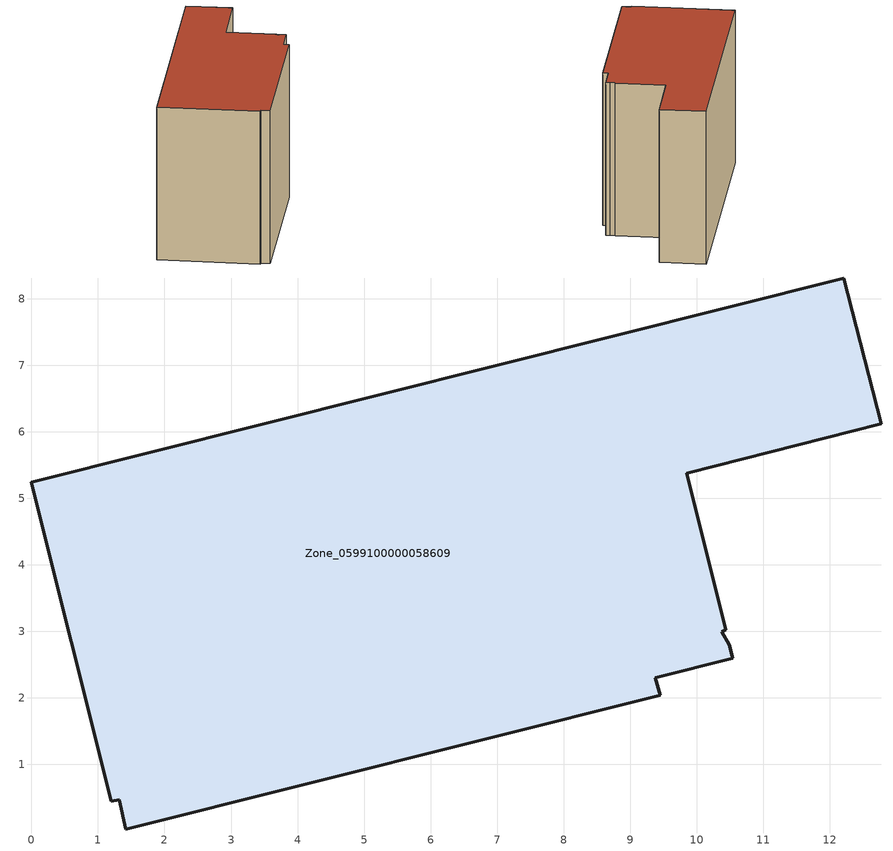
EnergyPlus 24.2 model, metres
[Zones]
Zone_0599100000058609
 floor ground (C_G): 12.21,8.31 12.77,6.12 9.85,5.38 10.43,3.03 10.38,2.99 10.49,2.8 10.54,2.59 9.38,2.3 9.45,2.04 1.42,0.03 1.32,0.47 1.2,0.45 0,5.24 z0
 wall outside (C_F): 12.77,6.12 12.21,8.31 0,5.24 1.2,0.45 1.32,0.47 1.42,0.03 9.45,2.04 9.38,2.3 10.54,2.59 10.49,2.8 10.38,2.99 10.43,3.03 9.85,5.38 12.77,6.12 z0:7.83
 roof outside (C_R): 1.32,0.47 1.42,0.03 9.45,2.04 9.38,2.3 10.54,2.59 10.49,2.8 10.38,2.99 10.43,3.03 9.85,5.38 12.77,6.12 12.21,8.31 0,5.24 1.2,0.45 z7.83
[BUILDING]
Pand.0599100000058609: North Axis=0; Terrain=City; Loads Convergence Tolerance Value=0.04; Temperature Convergence Tolerance Value=0.4; Solar Distribution=FullExterior; Maximum Number of Warmup Days=25; Minimum Number of Warmup Days=1
[Site:Location]
Rotterdam.The.Hague.AP_ZH_NLD Design_Conditions: Latitude=51.96; Longitude=4.45; Time Zone=1; Elevation=-4.5
[SITE:GROUNDTEMPERATURE:BUILDINGSURFACE]
18, 18, 18, 18, 18, 18, 18, 18, 18, 18, 18, 18
[MATERIAL] Thermal Absorptance=0.9; Solar Absorptance=0.7; Visible Absorptance=0.7
Name | Roughness | Thickness | Conductivity | Density | Specific Heat
G.TI.1975-1991 | MediumSmooth | 0.15 | 0.288461 | 540 | 1210
F.TI.1975-1991 | Rough | 0.3 | 0.230769 | 1920 | 840
R.TI.1975-1991 | MediumRough | 0.2 | 0.153846 | 1500 | 1000
[CONSTRUCTION]
C_G: G.TI.1975-1991
C_F: F.TI.1975-1991
C_R: R.TI.1975-1991
[ZONE]
Zone_0599100000058609: Type=1; Multiplier=1; Ceiling Height=Autocalculate; Volume=Autocalculate; Floor Area=autocalculate; Part of Total Floor Area=Yes
[ZONEINFILTRATION:DESIGNFLOWRATE]
Infil_Zone_0599100000058609: Zone or ZoneList or Space or SpaceList=Zone_0599100000058609; Schedule=AlwaysOn; Design Flow Rate Calculation Method=Flow/Area; Flow Rate per Floor Area=0.003; Constant Term Coefficient=1; Temperature Term Coefficient=0; Velocity Term Coefficient=0; Velocity Squared Term Coefficient=0
[HVACTEMPLATE:ZONE:IDEALLOADSAIRSYSTEM]
Zone_0599100000058609: Maximum Heating Supply Air Temperature=50; Minimum Cooling Supply Air Temperature=13; Maximum Heating Supply Air Humidity Ratio=0.0156; Minimum Cooling Supply Air Humidity Ratio=0.0077; Heating Limit=NoLimit; Cooling Limit=NoLimit; Dehumidification Control Type=ConstantSensibleHeatRatio; Cooling Sensible Heat Ratio=0.7; Dehumidification Setpoint=60; Humidification Control Type=None; Humidification Setpoint=30; Outdoor Air Method=None; Outdoor Air Flow Rate per Person=0.00944; Outdoor Air Flow Rate per Zone Floor Area=0; Outdoor Air Flow Rate per Zone=0; Demand Controlled Ventilation Type=None; Outdoor Air Economizer Type=NoEconomizer; Heat Recovery Type=None; Sensible Heat Recovery Effectiveness=0.7; Latent Heat Recovery Effectiveness=0.65
[ZONECONTROL:THERMOSTAT]
ThermostatControl_Zone_0599100000058609: Zone or ZoneList=Zone_0599100000058609; Control Type Schedule=DualSetpointControlType; Control 1=Thermostat_Zone_0599100000058609; Temperature Difference Between Cutout And Setpoint=0
[THERMOSTATSETPOINT:DUALSETPOINT]
Thermostat_Zone_0599100000058609: Heating Setpoint Temperature Schedule=HeatingSetpoint_Zone_0599100000058609; Cooling Setpoint Temperature Schedule=CoolingSetpoint_Zone_0599100000058609
[SCHEDULE:COMPACT]
HeatingSetpoint_Zone_0599100000058609: Through: 12/31, For: AllDays, Until: 24:00, 21
CoolingSetpoint_Zone_0599100000058609: Through: 12/31, For: AllDays, Until: 24:00, 24
DualSetpointControlType: Through: 12/31, For: AllDays, Until: 24:00, 4
AlwaysOn: Through: 12/31, For: AllDays, Until: 24:00, 1
